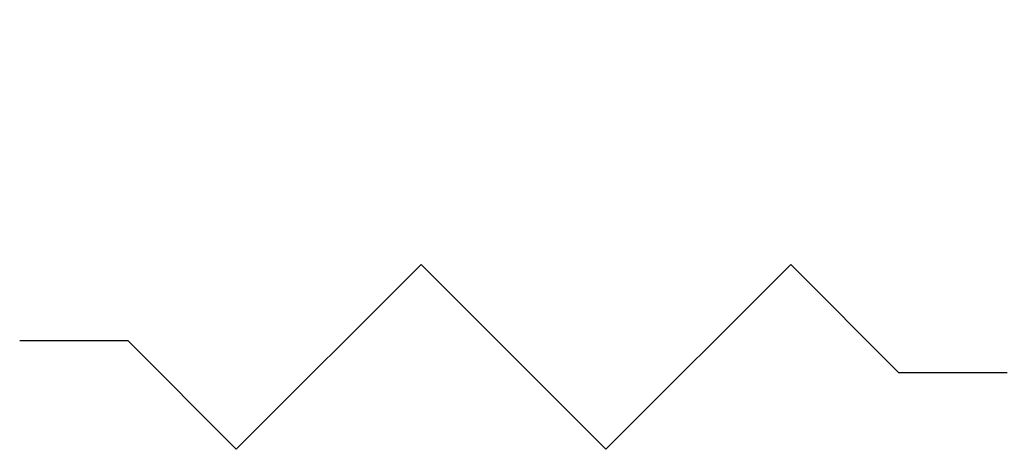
# Model space of a CAD drawing. Header units: millimetres. Extents: x 1.057 to 1.487, y 11.908 to 12.095.
import ezdxf

# ---------------------------------------------------------------- set-up
doc = ezdxf.new("R2010")
doc.units = ezdxf.units.MM
doc.header["$LTSCALE"] = 10
doc.layers.add('PORTAS', color=2, linetype='Continuous')

msp = doc.modelspace()

# ---------------------------------------------------------------- linework, layer by layer
at = {"layer": 'PORTAS', "color": 1}
msp.add_lwpolyline([(1.41589, 12.0759, 0, 0.0375, 0), (1.31589, 12.0759, 0, 0, 0), (1.10153, 12.0759, 0.0375, 0.0375, 0)], format="xyseb", dxfattribs=at)
at = {"layer": 'PORTAS', "color": 4}
msp.add_lwpolyline([(1.48663, 11.94101), (1.43948, 11.94101), (1.39234, 11.98815), (1.31187, 11.90768), (1.2314, 11.98815), (1.15092, 11.90768), (1.10378, 11.95482), (1.05664, 11.95482)], dxfattribs=at)

doc.saveas('drawing.dxf')
